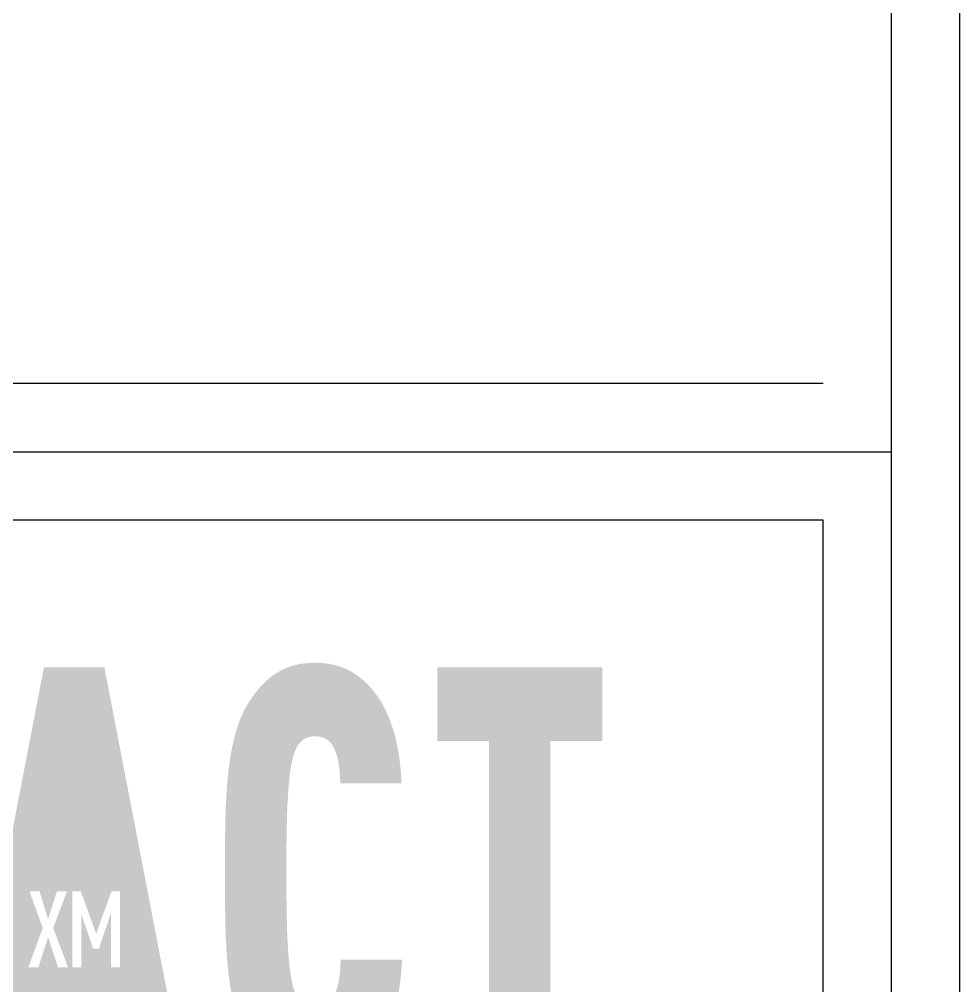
# Model space of a CAD drawing. Header units: inches. Extents: x -0.2 to 16.2, y -0.1 to 10.4.
# Drawn here: x 15.167 to 16.2, y 4.064 to 5.125 of the extents above; entities that cross this region are included whole.
import ezdxf

# ---------------------------------------------------------------- set-up
doc = ezdxf.new("R2010")
doc.units = ezdxf.units.IN
doc.header["$MEASUREMENT"] = 0

# ---------------------------------------------------------------- blocks, each defined once
blk = doc.blocks.new('TBLOCK-IMPACT LOGO-02')
h = blk.add_hatch(color=30)
h.dxf.hatch_style = 1
h.paths.add_polyline_path([(-1.0997, 1.0313), (-1.0871, 1.0313), (-1.0646, 0.9696), (-1.0423, 1.0313), (-1.0297, 1.0313), (-1.0297, 0.9203), (-1.0431, 0.9203), (-1.0431, 0.9994), (-1.0607, 0.9474), (-1.069, 0.9474), (-1.0863, 0.9981), (-1.0863, 0.9203), (-1.0997, 0.9203)], flags=16)
h.paths.add_polyline_path([(-1.1623, 1.0313), (-1.1476, 1.0313), (-1.135, 0.9908), (-1.1222, 1.0313), (-1.1075, 1.0313), (-1.1276, 0.978), (-1.1058, 0.9203), (-1.1205, 0.9203), (-1.135, 0.9643), (-1.1493, 0.9203), (-1.164, 0.9203), (-1.1428, 0.978)], flags=16)
h.paths.add_polyline_path([(-1.1411, 1.3595), (-1.0526, 1.3595), (-0.937, 0.7609), (-1.0305, 0.7609), (-1.045, 0.8542), (-1.1487, 0.8542), (-1.1632, 0.7609), (-1.2567, 0.7609)])
at = {"true_color": 0x323232}
h = blk.add_hatch(color=250, dxfattribs=at)
h.dxf.hatch_style = 2
edge = h.paths.add_edge_path()
edge.add_spline(control_points=[(-0.6572, 0.797), (-0.6799, 0.7685), (-0.7071, 0.7542), (-0.7444, 0.7542), (-0.7949, 0.7542), (-0.8215, 0.7811), (-0.8423, 0.8139), (-0.8783, 0.871), (-0.8758, 0.9786), (-0.8758, 1.0594), (-0.8758, 1.1401), (-0.8783, 1.2494), (-0.8423, 1.3065), (-0.8215, 1.3393), (-0.7949, 1.3662), (-0.7444, 1.3662), (-0.7071, 1.3662), (-0.6799, 1.3519), (-0.6572, 1.3233), (-0.6338, 1.2939), (-0.6193, 1.2468), (-0.6174, 1.1897), (-0.6174, 1.1897), (-0.7071, 1.1897), (-0.7071, 1.1897), (-0.7077, 1.2065), (-0.709, 1.2233), (-0.714, 1.2359), (-0.7191, 1.2502), (-0.7279, 1.2586), (-0.7444, 1.2586), (-0.7608, 1.2586), (-0.769, 1.2485), (-0.7741, 1.2351), (-0.7848, 1.2073), (-0.7861, 1.1325), (-0.7861, 1.0602), (-0.7861, 0.9879), (-0.7848, 0.9131), (-0.7741, 0.8853), (-0.769, 0.8719), (-0.7608, 0.8618), (-0.7444, 0.8618), (-0.7279, 0.8618), (-0.7185, 0.871), (-0.7134, 0.8853), (-0.7084, 0.8979), (-0.7071, 0.9147), (-0.7065, 0.9316), (-0.7065, 0.9316), (-0.6167, 0.9316), (-0.6167, 0.9316), (-0.6186, 0.8744), (-0.6338, 0.8265), (-0.6572, 0.797)], knot_values=[0, 0, 0, 0, 1, 1, 1, 2, 2, 2, 3, 3, 3, 4, 4, 4, 5, 5, 5, 6, 6, 6, 7, 7, 7, 8, 8, 8, 9, 9, 9, 10, 10, 10, 11, 11, 11, 12, 12, 12, 13, 13, 13, 14, 14, 14, 15, 15, 15, 16, 16, 16, 17, 17, 17, 18, 18, 18, 18], degree=3, periodic=0)
h = blk.add_hatch(color=250, dxfattribs=at)
h.dxf.hatch_style = 2
h.paths.add_polyline_path([(-0.3994, 1.2519), (-0.3994, 0.7609), (-0.4891, 0.7609), (-0.4891, 1.2519), (-0.5649, 1.2519), (-0.5649, 1.3595), (-0.3235, 1.3595), (-0.3235, 1.2519)])

msp = doc.modelspace()

# ---------------------------------------------------------------- linework, layer by layer
at = {"color": 14}
msp.add_line((16.05, 4.725), (14.25, 4.725), dxfattribs=at)
at = {"color": 5}
for p, q in [((14.175, 4.65), (16.125, 4.65)), ((16.05, 4.575), (14.25, 4.575)), ((16.05, 3.075), (16.05, 4.575))]:
    msp.add_line(p, q, dxfattribs=at)
at = {"color": 9}
msp.add_lwpolyline([(-0.075, -0.075), (16.2, -0.075), (16.2, 10.325), (-0.075, 10.325)], close=True, dxfattribs=at)
at = {"color": 5}
msp.add_lwpolyline([(0, 0), (16.125, 0), (16.125, 10.25), (0, 10.25)], close=True, dxfattribs=at)

# ---------------------------------------------------------------- block references
at = {"xscale": 0.7500000000000024, "yscale": 0.7500000000000024, "zscale": 0.7500000000000024}
msp.add_blockref('TBLOCK-IMPACT LOGO-02', (16.05, 3.3937), dxfattribs=at)

doc.saveas('drawing.dxf')
